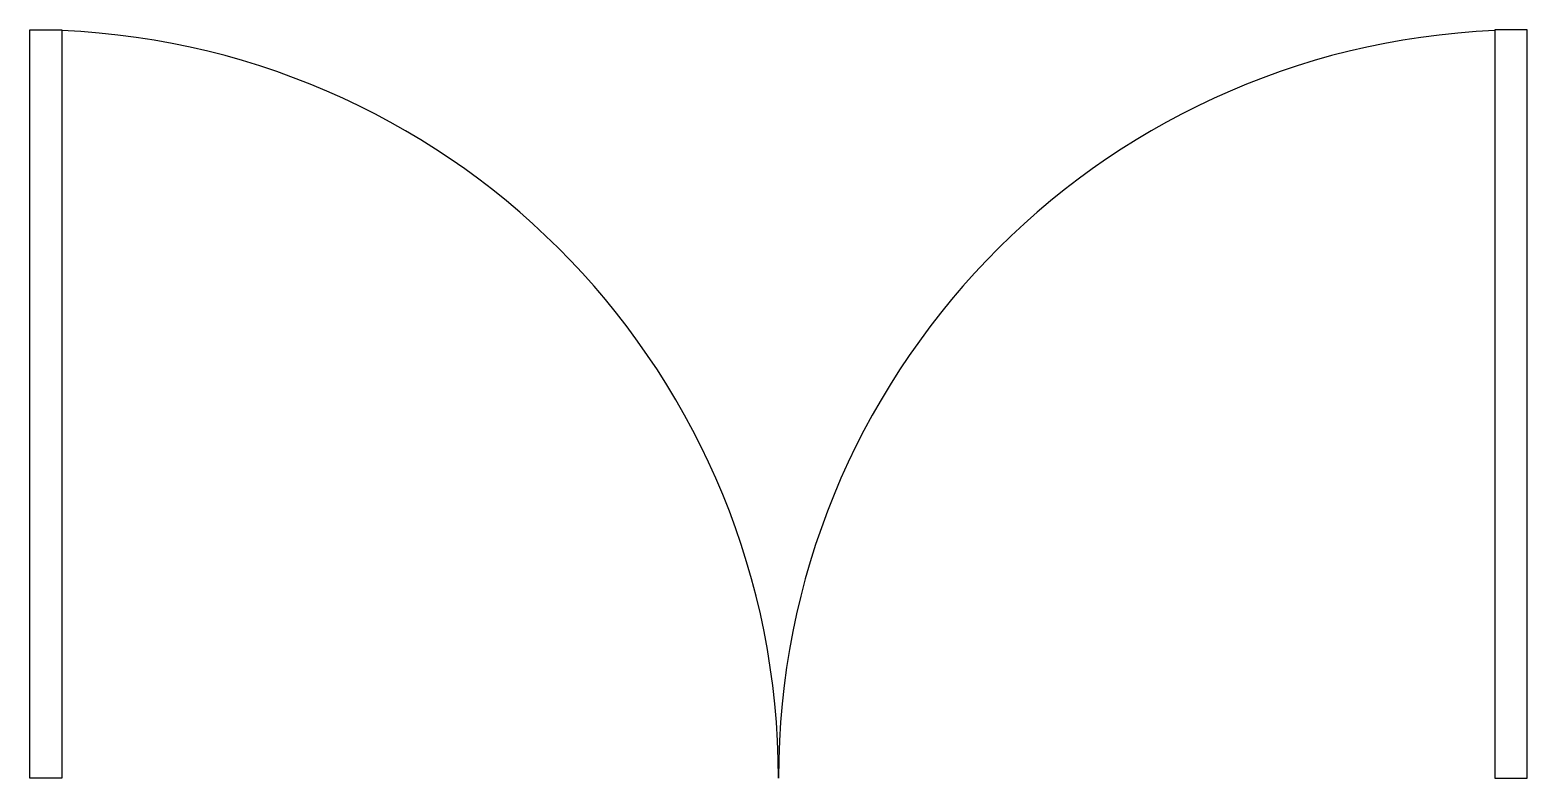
# Model space of a CAD drawing. Extents: x 13.31 to 14.71, y 15.19 to 15.89.
import ezdxf

# ---------------------------------------------------------------- set-up
doc = ezdxf.new("R2010")
doc.units = 0
doc.layers.add('PORTAS', color=1, linetype='CONTINUOUS')

msp = doc.modelspace()

# ---------------------------------------------------------------- linework, layer by layer
at = {"layer": 'PORTAS', "color": 0}
for p, q in [((13.3065, 15.1852), (13.3065, 15.8852)), ((13.3065, 15.8852), (13.3365, 15.8852)), ((13.3365, 15.8852), (13.3365, 15.1852)), ((14.6765, 15.8852), (14.6765, 15.1852)), ((14.7065, 15.8852), (14.6765, 15.8852)), ((14.7065, 15.1852), (14.7065, 15.8852)), ((13.3365, 15.1852), (13.3065, 15.1852)), ((14.6765, 15.1852), (14.7065, 15.1852))]:
    msp.add_line(p, q, dxfattribs=at)
for centre, start, end in [((13.3065, 15.1852), 0, 87.546), ((14.7065, 15.1852), 92.454, 180)]:
    msp.add_arc(centre, 0.7, start, end, dxfattribs=at)

doc.saveas('drawing.dxf')
